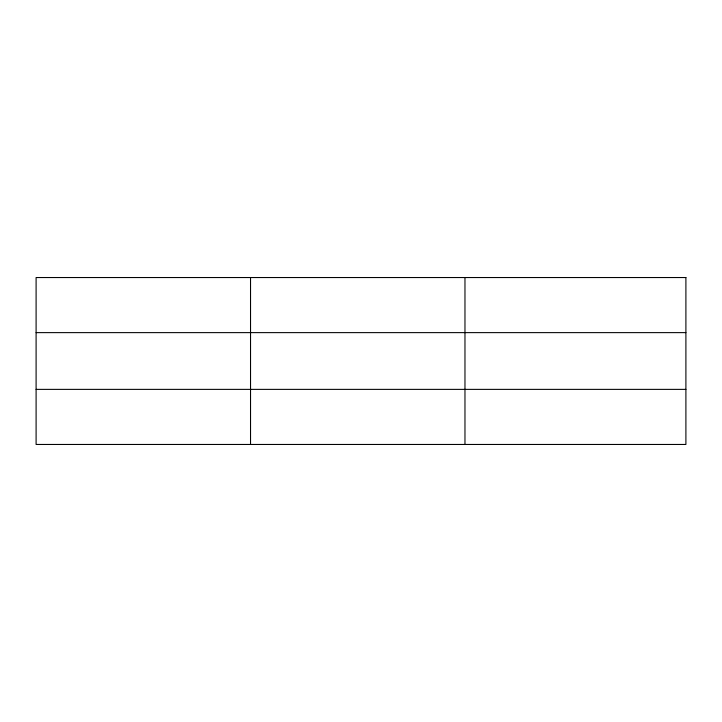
<?xml version="1.0" encoding="UTF-8"?>
<svg xmlns="http://www.w3.org/2000/svg" width="722" height="722" viewBox="0 0 722 722"><rect width="100%" height="100%" fill="white"/><g stroke="black" fill="none" stroke-linecap="round" stroke-linejoin="round"><path stroke-width="1.08" d="M250.534 277.537L250.534 444.463M464.968 277.537L464.968 444.463M36.1 332.625L685.9 332.625M36.1 389.375L685.9 389.375M685.9 277.537L36.1 277.537L36.1 444.463L685.9 444.463L685.9 277.537"/></g></svg>
